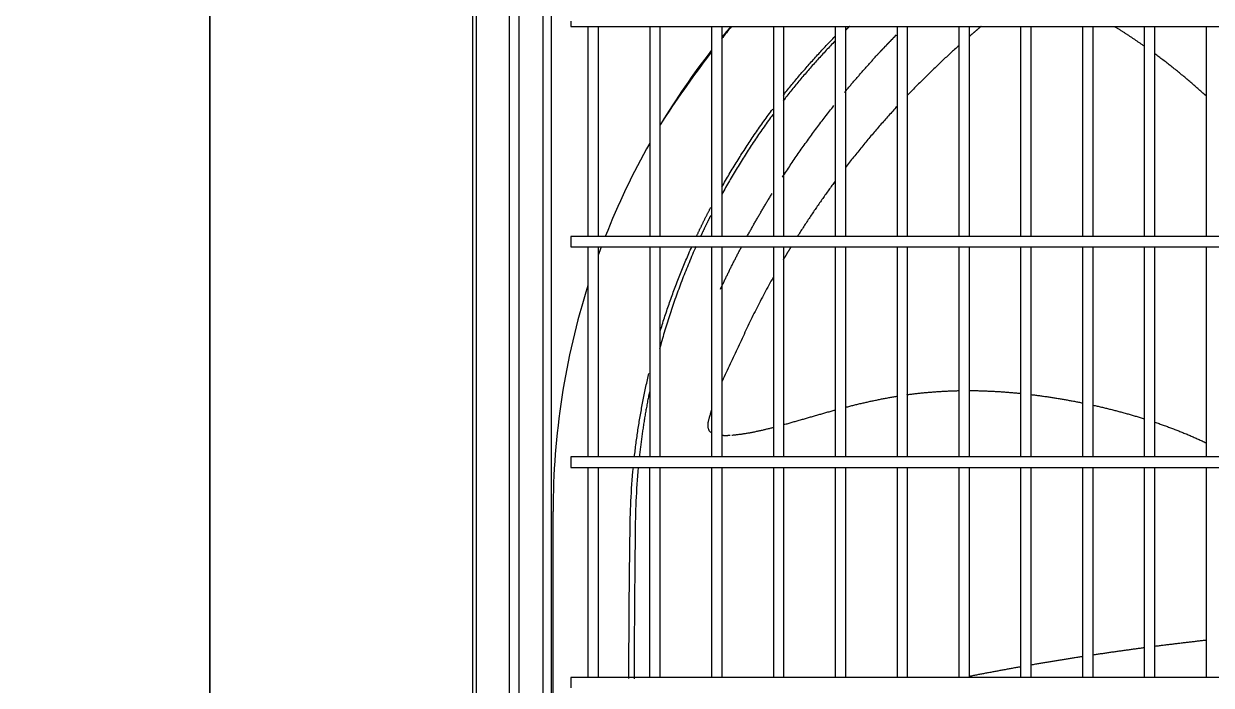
# Model space of a CAD drawing. Header units: millimetres. Extents: x 0 to 504600, y 0 to 118800.
# Drawn here: x 434873.5 to 435324.9, y 46057.7 to 46309 of the extents above; entities that cross this region are included whole.
import ezdxf

# ---------------------------------------------------------------- set-up
doc = ezdxf.new("R2010")
doc.units = ezdxf.units.MM
doc.header["$LTSCALE"] = 200
doc.layers.add('LG-AIRCON', color=240, linetype='Continuous')

# ---------------------------------------------------------------- blocks, each defined once
blk = doc.blocks.new('UXC')
at = {"layer": 'LG-AIRCON', "color": 0}
for p, q in [((-430.95, 40.6), (-430.95, 721.4)), ((-429.65, 721.4), (-429.65, 40.6)), ((-417.02, 111.03), (-417.02, 651.03)), ((-413.48, 651.03), (-413.48, 111.03)), ((-404.18, 114.89), (-404.18, 647.18)), ((-401.21, 647.18), (-401.21, 114.89)), ((-393.71, 632.25), (-393.71, 630.25)), ((-393.71, 630.25), (351.81, 630.25)), ((-387.2, 630.25), (-387.2, 550.5)), ((-383.2, 550.5), (-383.2, 630.25)), ((-363.7, 630.25), (-363.7, 550.5)), ((-359.7, 550.5), (-359.7, 630.25)), ((-340.2, 630.25), (-340.2, 550.5)), ((-336.2, 550.5), (-336.2, 630.25)), ((-316.7, 630.25), (-316.7, 550.5)), ((-312.7, 550.5), (-312.7, 630.25)), ((-293.2, 630.24), (-293.2, 550.5)), ((-289.2, 550.5), (-289.2, 630.24)), ((-269.7, 630.24), (-269.7, 550.5)), ((-265.7, 550.5), (-265.7, 630.24)), ((-246.2, 630.24), (-246.2, 550.5)), ((-242.2, 550.5), (-242.2, 630.24)), ((-222.7, 630.24), (-222.7, 550.5)), ((-218.7, 550.5), (-218.7, 630.24)), ((-199.2, 630.24), (-199.2, 550.5)), ((-195.2, 550.5), (-195.2, 630.24)), ((-175.7, 630.24), (-175.7, 550.5)), ((-171.7, 550.5), (-171.7, 630.24)), ((-152.2, 630.24), (-152.2, 550.5)), ((351.81, 550.5), (-393.71, 550.5)), ((-393.71, 550.5), (-393.71, 548.5)), ((-393.71, 548.5), (-393.71, 546.5)), ((-393.71, 546.5), (351.81, 546.5)), ((-387.2, 546.5), (-387.2, 466.75)), ((-383.2, 466.75), (-383.2, 546.5)), ((-363.7, 546.5), (-363.7, 466.75)), ((-359.7, 466.75), (-359.7, 546.5)), ((-340.2, 546.5), (-340.2, 466.75)), ((-336.2, 466.75), (-336.2, 546.5)), ((-316.7, 546.5), (-316.7, 466.75)), ((-312.7, 466.75), (-312.7, 546.5)), ((-293.2, 546.5), (-293.2, 466.74)), ((-289.2, 466.74), (-289.2, 546.5)), ((-269.7, 546.5), (-269.7, 466.74)), ((-265.7, 466.74), (-265.7, 546.5)), ((-246.2, 546.5), (-246.2, 466.74)), ((-242.2, 466.74), (-242.2, 546.5)), ((-222.7, 546.5), (-222.7, 466.74)), ((-218.7, 466.74), (-218.7, 546.5)), ((-199.2, 546.5), (-199.2, 466.74)), ((-195.2, 466.74), (-195.2, 546.5)), ((-175.7, 546.5), (-175.7, 466.74)), ((-171.7, 466.74), (-171.7, 546.5)), ((-152.2, 546.5), (-152.2, 466.74)), ((351.81, 466.75), (-393.71, 466.75)), ((-393.71, 466.75), (-393.71, 464.75)), ((-393.71, 464.75), (-393.71, 462.75)), ((-393.71, 462.75), (351.81, 462.75)), ((-387.2, 462.75), (-387.2, 383)), ((-383.2, 383), (-383.2, 462.75)), ((-363.7, 383), (-363.7, 462.75)), ((-359.7, 383), (-359.7, 462.75)), ((-340.2, 462.75), (-340.2, 383)), ((-336.2, 383), (-336.2, 462.75)), ((-316.7, 462.75), (-316.7, 383)), ((-312.7, 383), (-312.7, 462.75)), ((-293.2, 462.75), (-293.2, 383)), ((-289.2, 383), (-289.2, 462.75)), ((-269.7, 462.75), (-269.7, 383)), ((-265.7, 383), (-265.7, 462.75)), ((-246.2, 462.75), (-246.2, 383)), ((-242.2, 383), (-242.2, 462.75)), ((-222.7, 462.75), (-222.7, 383)), ((-218.7, 383), (-218.7, 462.75)), ((-199.2, 462.75), (-199.2, 383)), ((-195.2, 383), (-195.2, 462.75)), ((-175.7, 462.75), (-175.7, 383)), ((-171.7, 383), (-171.7, 462.75)), ((-152.2, 462.75), (-152.2, 383)), ((-400.45, 316), (-400.45, 446)), ((351.81, 383), (-393.71, 383)), ((-393.71, 383), (-393.71, 381)), ((-393.71, 381), (-393.71, 379))]:
    blk.add_line(p, q, dxfattribs=at)
for points in [[(-288.65, 629.38), (-288.67, 629.37), (-288.68, 629.36), (-288.69, 629.35), (-288.7, 629.34), (-288.71, 629.33), (-288.72, 629.32), (-288.73, 629.31), (-288.74, 629.3), (-288.76, 629.29), (-288.77, 629.27), (-288.78, 629.26), (-288.79, 629.25), (-288.8, 629.24), (-288.81, 629.23), (-288.82, 629.22), (-288.83, 629.21), (-288.85, 629.2), (-288.86, 629.19), (-288.87, 629.17), (-288.88, 629.16), (-288.89, 629.15), (-288.9, 629.14), (-288.91, 629.13), (-288.92, 629.12), (-288.94, 629.11), (-288.95, 629.1), (-288.96, 629.09), (-288.97, 629.07), (-288.98, 629.06), (-288.99, 629.05), (-289, 629.04), (-289.01, 629.03), (-289.03, 629.02), (-289.04, 629.01), (-289.05, 629), (-289.06, 628.99), (-289.07, 628.97), (-289.08, 628.96), (-289.09, 628.95), (-289.1, 628.94), (-289.11, 628.93), (-289.13, 628.92), (-289.14, 628.91), (-289.15, 628.9), (-289.16, 628.89), (-289.17, 628.87), (-289.18, 628.86), (-289.19, 628.85), (-289.2, 628.84), (-289.22, 628.83)], [(-287.75, 630.31), (-287.77, 630.29), (-287.79, 630.27), (-287.81, 630.25), (-287.83, 630.23), (-287.84, 630.22), (-287.86, 630.2), (-287.88, 630.18), (-287.9, 630.16), (-287.92, 630.14), (-287.93, 630.12), (-287.95, 630.11), (-287.97, 630.09), (-287.99, 630.07), (-288.01, 630.05), (-288.02, 630.03), (-288.04, 630.01), (-288.06, 630), (-288.08, 629.98), (-288.1, 629.96), (-288.11, 629.94), (-288.13, 629.92), (-288.15, 629.9), (-288.17, 629.88), (-288.19, 629.87), (-288.2, 629.85), (-288.22, 629.83), (-288.24, 629.81), (-288.26, 629.79), (-288.28, 629.77), (-288.29, 629.76), (-288.31, 629.74), (-288.33, 629.72), (-288.35, 629.7), (-288.37, 629.68), (-288.38, 629.66), (-288.4, 629.64), (-288.42, 629.63), (-288.44, 629.61), (-288.46, 629.59), (-288.47, 629.57), (-288.49, 629.55), (-288.51, 629.53), (-288.53, 629.51), (-288.55, 629.5), (-288.56, 629.48), (-288.58, 629.46), (-288.6, 629.44), (-288.62, 629.42), (-288.64, 629.4), (-288.65, 629.39)], [(-237.63, 630.36), (-237.72, 630.28), (-237.81, 630.21), (-237.91, 630.13), (-238, 630.05), (-238.09, 629.98), (-238.18, 629.9), (-238.27, 629.82), (-238.37, 629.74), (-238.46, 629.67), (-238.55, 629.59), (-238.64, 629.51), (-238.73, 629.44), (-238.83, 629.36), (-238.92, 629.28), (-239.01, 629.2), (-239.1, 629.13), (-239.19, 629.05), (-239.29, 628.97), (-239.38, 628.89), (-239.47, 628.82), (-239.56, 628.74), (-239.65, 628.66), (-239.75, 628.58), (-239.84, 628.5), (-239.93, 628.43), (-240.02, 628.35), (-240.11, 628.27), (-240.21, 628.19), (-240.3, 628.12), (-240.39, 628.04), (-240.48, 627.96), (-240.57, 627.88), (-240.66, 627.8), (-240.76, 627.73), (-240.85, 627.65), (-240.94, 627.57), (-241.03, 627.49), (-241.12, 627.41), (-241.21, 627.33), (-241.31, 627.26), (-241.4, 627.18), (-241.49, 627.1), (-241.58, 627.02), (-241.67, 626.94), (-241.76, 626.86), (-241.86, 626.78), (-241.95, 626.7), (-242.04, 626.63), (-242.13, 626.55), (-242.22, 626.47)], [(-175.71, 622.77), (-175.94, 622.93), (-176.17, 623.1), (-176.4, 623.26), (-176.63, 623.42), (-176.86, 623.58), (-177.09, 623.74), (-177.32, 623.9), (-177.55, 624.05), (-177.77, 624.21), (-178, 624.37), (-178.23, 624.52), (-178.45, 624.68), (-178.68, 624.83), (-178.91, 624.98), (-179.13, 625.14), (-179.36, 625.29), (-179.58, 625.44), (-179.81, 625.59), (-180.03, 625.75), (-180.26, 625.9), (-180.48, 626.05), (-180.71, 626.2), (-180.93, 626.35), (-181.16, 626.49), (-181.38, 626.64), (-181.6, 626.79), (-181.83, 626.94), (-182.05, 627.08), (-182.27, 627.23), (-182.5, 627.38), (-182.72, 627.52), (-182.94, 627.66), (-183.16, 627.81), (-183.39, 627.95), (-183.61, 628.1), (-183.83, 628.24), (-184.05, 628.38), (-184.28, 628.52), (-184.5, 628.66), (-184.72, 628.81), (-184.94, 628.95), (-185.17, 629.09), (-185.39, 629.23), (-185.61, 629.37), (-185.84, 629.51), (-186.06, 629.65), (-186.29, 629.79), (-186.51, 629.93), (-186.74, 630.07), (-186.96, 630.21)], [(-313.03, 603.99), (-312.66, 604.46), (-312.29, 604.92), (-311.92, 605.39), (-311.55, 605.86), (-311.17, 606.32), (-310.8, 606.78), (-310.43, 607.25), (-310.05, 607.71), (-309.67, 608.17), (-309.29, 608.63), (-308.91, 609.09), (-308.53, 609.55), (-308.15, 610.01), (-307.77, 610.47), (-307.39, 610.93), (-307, 611.39), (-306.61, 611.84), (-306.23, 612.3), (-305.84, 612.75), (-305.45, 613.21), (-305.06, 613.66), (-304.67, 614.11), (-304.27, 614.57), (-303.88, 615.02), (-303.48, 615.47), (-303.09, 615.92), (-302.69, 616.37), (-302.29, 616.82), (-301.89, 617.26), (-301.49, 617.71), (-301.09, 618.16), (-300.69, 618.6), (-300.29, 619.05), (-299.88, 619.49), (-299.48, 619.93), (-299.07, 620.37), (-298.66, 620.81), (-298.26, 621.25), (-297.85, 621.69), (-297.44, 622.13), (-297.03, 622.57), (-296.62, 623.01), (-296.2, 623.44), (-295.79, 623.88), (-295.37, 624.31), (-294.96, 624.74), (-294.54, 625.17), (-294.13, 625.6), (-293.71, 626.03), (-293.29, 626.46)], [(-293.3, 624.71), (-293.72, 624.27), (-294.14, 623.84), (-294.55, 623.4), (-294.97, 622.96), (-295.39, 622.53), (-295.8, 622.09), (-296.22, 621.65), (-296.63, 621.21), (-297.04, 620.76), (-297.45, 620.32), (-297.86, 619.88), (-298.27, 619.43), (-298.68, 618.99), (-299.09, 618.54), (-299.49, 618.1), (-299.9, 617.65), (-300.3, 617.2), (-300.71, 616.75), (-301.11, 616.3), (-301.51, 615.85), (-301.91, 615.39), (-302.31, 614.94), (-302.71, 614.49), (-303.1, 614.03), (-303.5, 613.58), (-303.89, 613.12), (-304.29, 612.66), (-304.68, 612.21), (-305.07, 611.75), (-305.46, 611.29), (-305.85, 610.83), (-306.24, 610.37), (-306.62, 609.91), (-307.01, 609.45), (-307.39, 608.98), (-307.77, 608.52), (-308.16, 608.06), (-308.54, 607.59), (-308.92, 607.13), (-309.3, 606.66), (-309.67, 606.2), (-310.05, 605.73), (-310.42, 605.26), (-310.8, 604.79), (-311.17, 604.32), (-311.54, 603.85), (-311.91, 603.38), (-312.28, 602.91), (-312.65, 602.44), (-313.02, 601.96)], [(-277.48, 619.19), (-277.33, 619.35), (-277.18, 619.51), (-277.03, 619.66), (-276.89, 619.82), (-276.74, 619.98), (-276.59, 620.13), (-276.44, 620.29), (-276.29, 620.45), (-276.14, 620.61), (-275.99, 620.76), (-275.84, 620.92), (-275.69, 621.08), (-275.54, 621.24), (-275.39, 621.39), (-275.24, 621.55), (-275.09, 621.71), (-274.94, 621.86), (-274.79, 622.02), (-274.64, 622.18), (-274.49, 622.33), (-274.34, 622.49), (-274.19, 622.65), (-274.04, 622.81), (-273.89, 622.96), (-273.74, 623.12), (-273.59, 623.27), (-273.44, 623.43), (-273.29, 623.59), (-273.14, 623.74), (-272.99, 623.9), (-272.84, 624.06), (-272.69, 624.21), (-272.54, 624.37), (-272.39, 624.52), (-272.24, 624.68), (-272.09, 624.84), (-271.94, 624.99), (-271.79, 625.15), (-271.64, 625.3), (-271.48, 625.46), (-271.33, 625.61), (-271.18, 625.77), (-271.03, 625.92), (-270.88, 626.08), (-270.73, 626.23), (-270.57, 626.39), (-270.42, 626.54), (-270.27, 626.7), (-270.12, 626.85), (-269.96, 627)], [(-277.47, 619.21), (-277.32, 619.37), (-277.17, 619.54), (-277.01, 619.7), (-276.86, 619.86), (-276.71, 620.02), (-276.56, 620.19), (-276.41, 620.35), (-276.26, 620.51), (-276.11, 620.67), (-275.96, 620.83), (-275.81, 621), (-275.66, 621.16), (-275.51, 621.32), (-275.36, 621.48), (-275.21, 621.64), (-275.06, 621.8), (-274.91, 621.96), (-274.76, 622.12), (-274.61, 622.28), (-274.46, 622.44), (-274.31, 622.6), (-274.16, 622.76), (-274.01, 622.92), (-273.86, 623.07), (-273.71, 623.23), (-273.56, 623.39), (-273.41, 623.55), (-273.26, 623.71), (-273.11, 623.86), (-272.96, 624.02), (-272.81, 624.18), (-272.66, 624.34), (-272.51, 624.49), (-272.36, 624.65), (-272.21, 624.8), (-272.06, 624.96), (-271.91, 625.12), (-271.76, 625.27), (-271.61, 625.43), (-271.47, 625.58), (-271.32, 625.74), (-271.17, 625.89), (-271.02, 626.05), (-270.87, 626.2), (-270.72, 626.35), (-270.57, 626.51), (-270.42, 626.66), (-270.27, 626.82), (-270.12, 626.97), (-269.97, 627.12)], [(-246.21, 622.97), (-246.61, 622.62), (-247, 622.26), (-247.4, 621.91), (-247.79, 621.55), (-248.19, 621.2), (-248.58, 620.84), (-248.98, 620.48), (-249.37, 620.12), (-249.77, 619.76), (-250.16, 619.4), (-250.55, 619.03), (-250.95, 618.67), (-251.34, 618.3), (-251.73, 617.94), (-252.12, 617.57), (-252.52, 617.2), (-252.91, 616.84), (-253.3, 616.47), (-253.69, 616.1), (-254.08, 615.72), (-254.48, 615.35), (-254.87, 614.98), (-255.26, 614.6), (-255.65, 614.23), (-256.04, 613.85), (-256.43, 613.48), (-256.82, 613.1), (-257.21, 612.72), (-257.6, 612.34), (-257.99, 611.96), (-258.38, 611.57), (-258.76, 611.19), (-259.15, 610.81), (-259.54, 610.42), (-259.93, 610.03), (-260.32, 609.65), (-260.7, 609.26), (-261.09, 608.87), (-261.48, 608.48), (-261.87, 608.09), (-262.25, 607.7), (-262.64, 607.3), (-263.03, 606.91), (-263.41, 606.51), (-263.8, 606.12), (-264.18, 605.72), (-264.57, 605.32), (-264.95, 604.92), (-265.34, 604.52), (-265.72, 604.12)], [(-289.71, 605.15), (-289.47, 605.43), (-289.23, 605.72), (-289, 606.01), (-288.76, 606.29), (-288.52, 606.58), (-288.28, 606.87), (-288.04, 607.15), (-287.8, 607.44), (-287.56, 607.72), (-287.32, 608.01), (-287.08, 608.29), (-286.83, 608.58), (-286.59, 608.86), (-286.35, 609.14), (-286.11, 609.43), (-285.86, 609.71), (-285.62, 609.99), (-285.38, 610.27), (-285.13, 610.55), (-284.89, 610.84), (-284.64, 611.12), (-284.4, 611.4), (-284.15, 611.68), (-283.91, 611.96), (-283.66, 612.24), (-283.42, 612.52), (-283.17, 612.8), (-282.92, 613.08), (-282.68, 613.36), (-282.43, 613.64), (-282.18, 613.92), (-281.94, 614.2), (-281.69, 614.48), (-281.44, 614.76), (-281.19, 615.04), (-280.94, 615.31), (-280.7, 615.59), (-280.45, 615.87), (-280.2, 616.15), (-279.95, 616.43), (-279.7, 616.71), (-279.46, 616.98), (-279.21, 617.26), (-278.96, 617.54), (-278.71, 617.82), (-278.46, 618.1), (-278.21, 618.37), (-277.96, 618.65), (-277.71, 618.93), (-277.47, 619.21)], [(-152.24, 603.92), (-152.63, 604.28), (-153.02, 604.62), (-153.4, 604.97), (-153.79, 605.31), (-154.17, 605.66), (-154.55, 606), (-154.94, 606.34), (-155.32, 606.68), (-155.71, 607.01), (-156.09, 607.35), (-156.47, 607.68), (-156.86, 608.02), (-157.24, 608.35), (-157.62, 608.68), (-158, 609), (-158.39, 609.33), (-158.77, 609.66), (-159.16, 609.99), (-159.54, 610.31), (-159.93, 610.64), (-160.32, 610.96), (-160.71, 611.29), (-161.11, 611.62), (-161.5, 611.94), (-161.9, 612.27), (-162.3, 612.6), (-162.7, 612.92), (-163.1, 613.25), (-163.5, 613.57), (-163.9, 613.89), (-164.3, 614.21), (-164.69, 614.52), (-165.08, 614.83), (-165.48, 615.14), (-165.87, 615.45), (-166.26, 615.76), (-166.65, 616.06), (-167.04, 616.37), (-167.43, 616.67), (-167.82, 616.97), (-168.21, 617.27), (-168.6, 617.57), (-168.99, 617.86), (-169.38, 618.16), (-169.77, 618.45), (-170.16, 618.74), (-170.55, 619.03), (-170.94, 619.32), (-171.32, 619.61), (-171.72, 619.9)], [(-336.29, 569.28), (-335.94, 569.9), (-335.59, 570.51), (-335.24, 571.13), (-334.89, 571.74), (-334.53, 572.35), (-334.17, 572.96), (-333.81, 573.57), (-333.46, 574.18), (-333.09, 574.79), (-332.73, 575.4), (-332.37, 576.01), (-332, 576.61), (-331.63, 577.22), (-331.26, 577.82), (-330.89, 578.42), (-330.52, 579.02), (-330.15, 579.62), (-329.77, 580.22), (-329.39, 580.82), (-329.02, 581.42), (-328.64, 582.02), (-328.25, 582.61), (-327.87, 583.21), (-327.49, 583.8), (-327.1, 584.39), (-326.71, 584.99), (-326.32, 585.58), (-325.93, 586.17), (-325.54, 586.76), (-325.15, 587.34), (-324.75, 587.93), (-324.35, 588.52), (-323.95, 589.1), (-323.55, 589.69), (-323.15, 590.27), (-322.75, 590.85), (-322.34, 591.43), (-321.94, 592.01), (-321.53, 592.59), (-321.12, 593.17), (-320.71, 593.75), (-320.3, 594.32), (-319.88, 594.9), (-319.47, 595.47), (-319.05, 596.04), (-318.63, 596.62), (-318.21, 597.19), (-317.79, 597.76), (-317.37, 598.33), (-316.94, 598.9)], [(-316.9, 596.83), (-317.33, 596.25), (-317.75, 595.67), (-318.18, 595.08), (-318.6, 594.5), (-319.02, 593.92), (-319.44, 593.33), (-319.85, 592.74), (-320.27, 592.16), (-320.68, 591.57), (-321.1, 590.98), (-321.51, 590.39), (-321.92, 589.8), (-322.32, 589.2), (-322.73, 588.61), (-323.13, 588.01), (-323.54, 587.42), (-323.94, 586.82), (-324.34, 586.22), (-324.73, 585.62), (-325.13, 585.02), (-325.53, 584.42), (-325.92, 583.82), (-326.31, 583.22), (-326.7, 582.61), (-327.09, 582.01), (-327.47, 581.4), (-327.86, 580.8), (-328.24, 580.19), (-328.62, 579.58), (-329, 578.97), (-329.38, 578.36), (-329.76, 577.75), (-330.13, 577.13), (-330.51, 576.52), (-330.88, 575.9), (-331.25, 575.29), (-331.62, 574.67), (-331.98, 574.05), (-332.35, 573.43), (-332.71, 572.81), (-333.07, 572.19), (-333.43, 571.57), (-333.79, 570.94), (-334.15, 570.32), (-334.51, 569.69), (-334.86, 569.07), (-335.21, 568.44), (-335.56, 567.81), (-335.91, 567.18), (-336.26, 566.55)], [(-313.21, 573.08), (-312.85, 573.64), (-312.48, 574.2), (-312.11, 574.76), (-311.75, 575.32), (-311.38, 575.87), (-311.01, 576.43), (-310.64, 576.99), (-310.27, 577.54), (-309.89, 578.1), (-309.52, 578.65), (-309.14, 579.2), (-308.77, 579.76), (-308.39, 580.31), (-308.01, 580.86), (-307.63, 581.41), (-307.25, 581.96), (-306.87, 582.51), (-306.49, 583.06), (-306.1, 583.6), (-305.72, 584.15), (-305.33, 584.69), (-304.95, 585.24), (-304.56, 585.78), (-304.17, 586.33), (-303.78, 586.87), (-303.39, 587.41), (-303, 587.95), (-302.61, 588.49), (-302.21, 589.03), (-301.82, 589.57), (-301.42, 590.11), (-301.02, 590.65), (-300.63, 591.18), (-300.23, 591.72), (-299.83, 592.25), (-299.43, 592.79), (-299.03, 593.32), (-298.62, 593.86), (-298.22, 594.39), (-297.81, 594.92), (-297.41, 595.45), (-297, 595.98), (-296.59, 596.51), (-296.19, 597.04), (-295.78, 597.57), (-295.37, 598.09), (-294.95, 598.62), (-294.54, 599.15), (-294.13, 599.67), (-293.71, 600.2)], [(-269.71, 599.88), (-270.11, 599.44), (-270.51, 599.01), (-270.91, 598.57), (-271.31, 598.14), (-271.7, 597.7), (-272.1, 597.26), (-272.5, 596.82), (-272.9, 596.37), (-273.3, 595.93), (-273.69, 595.49), (-274.09, 595.04), (-274.49, 594.59), (-274.88, 594.15), (-275.28, 593.7), (-275.67, 593.25), (-276.07, 592.79), (-276.46, 592.34), (-276.86, 591.89), (-277.25, 591.43), (-277.64, 590.98), (-278.04, 590.52), (-278.43, 590.06), (-278.82, 589.6), (-279.21, 589.14), (-279.6, 588.68), (-279.99, 588.21), (-280.39, 587.75), (-280.78, 587.28), (-281.16, 586.82), (-281.55, 586.35), (-281.94, 585.88), (-282.33, 585.41), (-282.72, 584.94), (-283.11, 584.47), (-283.49, 583.99), (-283.88, 583.52), (-284.26, 583.04), (-284.65, 582.56), (-285.04, 582.09), (-285.42, 581.61), (-285.8, 581.12), (-286.19, 580.64), (-286.57, 580.16), (-286.95, 579.68), (-287.33, 579.19), (-287.72, 578.7), (-288.1, 578.21), (-288.48, 577.73), (-288.86, 577.24), (-289.24, 576.74)], [(-293.24, 571.44), (-293.54, 571.04), (-293.84, 570.63), (-294.14, 570.23), (-294.43, 569.82), (-294.73, 569.42), (-295.02, 569.01), (-295.32, 568.6), (-295.62, 568.19), (-295.91, 567.79), (-296.2, 567.38), (-296.5, 566.96), (-296.79, 566.55), (-297.09, 566.14), (-297.38, 565.73), (-297.67, 565.32), (-297.96, 564.9), (-298.26, 564.49), (-298.55, 564.07), (-298.84, 563.65), (-299.13, 563.24), (-299.42, 562.82), (-299.71, 562.4), (-300, 561.98), (-300.29, 561.56), (-300.57, 561.14), (-300.86, 560.72), (-301.15, 560.3), (-301.44, 559.87), (-301.72, 559.45), (-302.01, 559.03), (-302.29, 558.6), (-302.58, 558.17), (-302.86, 557.75), (-303.15, 557.32), (-303.43, 556.89), (-303.72, 556.46), (-304, 556.03), (-304.28, 555.6), (-304.56, 555.17), (-304.84, 554.74), (-305.12, 554.31), (-305.4, 553.88), (-305.68, 553.44), (-305.96, 553.01), (-306.24, 552.57), (-306.52, 552.14), (-306.8, 551.7), (-307.08, 551.26), (-307.35, 550.83), (-307.63, 550.39)], [(-326.66, 550.56), (-326.48, 550.89), (-326.3, 551.22), (-326.11, 551.54), (-325.93, 551.87), (-325.75, 552.2), (-325.57, 552.53), (-325.38, 552.86), (-325.2, 553.19), (-325.02, 553.52), (-324.83, 553.85), (-324.65, 554.18), (-324.46, 554.5), (-324.28, 554.83), (-324.09, 555.16), (-323.91, 555.49), (-323.72, 555.81), (-323.54, 556.14), (-323.35, 556.47), (-323.16, 556.79), (-322.97, 557.12), (-322.79, 557.45), (-322.6, 557.77), (-322.41, 558.1), (-322.22, 558.42), (-322.03, 558.75), (-321.84, 559.07), (-321.65, 559.4), (-321.46, 559.72), (-321.27, 560.05), (-321.08, 560.37), (-320.89, 560.69), (-320.7, 561.02), (-320.5, 561.34), (-320.31, 561.67), (-320.12, 561.99), (-319.93, 562.31), (-319.73, 562.63), (-319.54, 562.96), (-319.34, 563.28), (-319.15, 563.6), (-318.96, 563.92), (-318.76, 564.25), (-318.56, 564.57), (-318.37, 564.89), (-318.17, 565.21), (-317.98, 565.53), (-317.78, 565.85), (-317.58, 566.17), (-317.38, 566.49), (-317.19, 566.81)], [(-345.87, 550.67), (-345.77, 550.89), (-345.67, 551.11), (-345.56, 551.33), (-345.46, 551.55), (-345.35, 551.77), (-345.25, 551.99), (-345.15, 552.21), (-345.04, 552.43), (-344.94, 552.65), (-344.83, 552.87), (-344.73, 553.09), (-344.62, 553.31), (-344.52, 553.53), (-344.41, 553.75), (-344.3, 553.96), (-344.2, 554.18), (-344.09, 554.4), (-343.99, 554.62), (-343.88, 554.84), (-343.77, 555.06), (-343.67, 555.28), (-343.56, 555.49), (-343.45, 555.71), (-343.34, 555.93), (-343.24, 556.15), (-343.13, 556.37), (-343.02, 556.58), (-342.91, 556.8), (-342.8, 557.02), (-342.7, 557.24), (-342.59, 557.45), (-342.48, 557.67), (-342.37, 557.89), (-342.26, 558.1), (-342.15, 558.32), (-342.04, 558.54), (-341.93, 558.75), (-341.82, 558.97), (-341.71, 559.19), (-341.6, 559.4), (-341.49, 559.62), (-341.38, 559.84), (-341.27, 560.05), (-341.16, 560.27), (-341.04, 560.48), (-340.93, 560.7), (-340.82, 560.91), (-340.71, 561.13), (-340.6, 561.34), (-340.49, 561.56)], [(-340.55, 558.41), (-340.62, 558.26), (-340.7, 558.1), (-340.78, 557.95), (-340.86, 557.79), (-340.93, 557.64), (-341.01, 557.49), (-341.09, 557.33), (-341.16, 557.18), (-341.24, 557.03), (-341.32, 556.87), (-341.39, 556.72), (-341.47, 556.56), (-341.55, 556.41), (-341.62, 556.26), (-341.7, 556.1), (-341.77, 555.95), (-341.85, 555.79), (-341.93, 555.64), (-342, 555.48), (-342.08, 555.33), (-342.15, 555.18), (-342.23, 555.02), (-342.3, 554.87), (-342.38, 554.71), (-342.45, 554.56), (-342.53, 554.4), (-342.6, 554.25), (-342.68, 554.09), (-342.75, 553.94), (-342.83, 553.78), (-342.9, 553.63), (-342.98, 553.47), (-343.05, 553.32), (-343.13, 553.16), (-343.2, 553.01), (-343.27, 552.85), (-343.35, 552.69), (-343.42, 552.54), (-343.5, 552.38), (-343.57, 552.23), (-343.64, 552.07), (-343.72, 551.92), (-343.79, 551.76), (-343.86, 551.6), (-343.94, 551.45), (-344.01, 551.29), (-344.08, 551.14), (-344.16, 550.98), (-344.23, 550.82), (-344.3, 550.67)], [(-346.14, 546.62), (-346.48, 545.87), (-346.81, 545.11), (-347.15, 544.35), (-347.48, 543.59), (-347.8, 542.82), (-348.13, 542.06), (-348.45, 541.29), (-348.77, 540.53), (-349.09, 539.76), (-349.4, 538.99), (-349.72, 538.22), (-350.03, 537.45), (-350.34, 536.68), (-350.64, 535.9), (-350.95, 535.13), (-351.25, 534.36), (-351.54, 533.59), (-351.84, 532.81), (-352.13, 532.04), (-352.42, 531.26), (-352.71, 530.49), (-353, 529.71), (-353.28, 528.93), (-353.56, 528.15), (-353.84, 527.38), (-354.11, 526.6), (-354.39, 525.82), (-354.66, 525.04), (-354.93, 524.26), (-355.19, 523.48), (-355.45, 522.69), (-355.72, 521.91), (-355.97, 521.13), (-356.23, 520.34), (-356.48, 519.56), (-356.73, 518.77), (-356.98, 517.99), (-357.23, 517.2), (-357.47, 516.41), (-357.71, 515.63), (-357.95, 514.84), (-358.18, 514.05), (-358.42, 513.26), (-358.65, 512.47), (-358.88, 511.68), (-359.1, 510.89), (-359.32, 510.1), (-359.54, 509.3), (-359.76, 508.51), (-359.98, 507.72)], [(-359.76, 514.32), (-359.56, 514.98), (-359.36, 515.64), (-359.16, 516.29), (-358.96, 516.95), (-358.75, 517.6), (-358.54, 518.26), (-358.33, 518.91), (-358.12, 519.57), (-357.91, 520.22), (-357.7, 520.87), (-357.48, 521.53), (-357.26, 522.18), (-357.04, 522.83), (-356.82, 523.48), (-356.6, 524.13), (-356.37, 524.78), (-356.15, 525.43), (-355.92, 526.08), (-355.69, 526.73), (-355.46, 527.38), (-355.23, 528.03), (-354.99, 528.67), (-354.75, 529.32), (-354.52, 529.97), (-354.28, 530.61), (-354.03, 531.26), (-353.79, 531.91), (-353.55, 532.55), (-353.3, 533.2), (-353.05, 533.84), (-352.8, 534.48), (-352.55, 535.13), (-352.29, 535.77), (-352.04, 536.41), (-351.78, 537.06), (-351.52, 537.7), (-351.26, 538.34), (-351, 538.98), (-350.74, 539.62), (-350.47, 540.26), (-350.2, 540.9), (-349.93, 541.54), (-349.66, 542.18), (-349.39, 542.81), (-349.12, 543.45), (-348.84, 544.08), (-348.56, 544.72), (-348.29, 545.35), (-348.01, 545.98), (-347.72, 546.61)], [(-336.8, 530.52), (-336.65, 530.84), (-336.5, 531.17), (-336.35, 531.49), (-336.19, 531.82), (-336.04, 532.14), (-335.89, 532.46), (-335.73, 532.79), (-335.58, 533.11), (-335.42, 533.44), (-335.27, 533.76), (-335.11, 534.08), (-334.96, 534.41), (-334.8, 534.73), (-334.65, 535.05), (-334.49, 535.38), (-334.33, 535.7), (-334.18, 536.02), (-334.02, 536.34), (-333.86, 536.66), (-333.7, 536.99), (-333.55, 537.31), (-333.39, 537.63), (-333.23, 537.95), (-333.07, 538.27), (-332.91, 538.59), (-332.75, 538.91), (-332.59, 539.24), (-332.43, 539.56), (-332.27, 539.88), (-332.1, 540.2), (-331.94, 540.52), (-331.78, 540.84), (-331.62, 541.16), (-331.46, 541.48), (-331.29, 541.8), (-331.13, 542.11), (-330.97, 542.43), (-330.8, 542.75), (-330.64, 543.07), (-330.47, 543.39), (-330.31, 543.71), (-330.14, 544.03), (-329.98, 544.35), (-329.81, 544.66), (-329.64, 544.98), (-329.48, 545.3), (-329.31, 545.62), (-329.14, 545.93), (-328.97, 546.25), (-328.81, 546.57)], [(-309.94, 546.66), (-310, 546.56), (-310.07, 546.46), (-310.13, 546.36), (-310.19, 546.26), (-310.25, 546.16), (-310.31, 546.06), (-310.37, 545.96), (-310.43, 545.86), (-310.5, 545.75), (-310.56, 545.65), (-310.62, 545.55), (-310.68, 545.45), (-310.74, 545.35), (-310.8, 545.25), (-310.86, 545.15), (-310.92, 545.05), (-310.98, 544.95), (-311.05, 544.84), (-311.11, 544.74), (-311.17, 544.64), (-311.23, 544.54), (-311.29, 544.44), (-311.35, 544.34), (-311.41, 544.24), (-311.47, 544.13), (-311.53, 544.03), (-311.59, 543.93), (-311.66, 543.83), (-311.72, 543.73), (-311.78, 543.63), (-311.84, 543.52), (-311.9, 543.42), (-311.96, 543.32), (-312.02, 543.22), (-312.08, 543.12), (-312.14, 543.01), (-312.2, 542.91), (-312.26, 542.81), (-312.32, 542.71), (-312.38, 542.61), (-312.44, 542.5), (-312.5, 542.4), (-312.56, 542.3), (-312.63, 542.2), (-312.69, 542.1), (-312.75, 541.99), (-312.81, 541.89), (-312.87, 541.79), (-312.93, 541.69), (-312.99, 541.58)], [(-316.79, 534.95), (-317.2, 534.2), (-317.62, 533.45), (-318.04, 532.7), (-318.45, 531.94), (-318.86, 531.18), (-319.27, 530.42), (-319.68, 529.66), (-320.09, 528.9), (-320.5, 528.14), (-320.9, 527.37), (-321.3, 526.61), (-321.7, 525.84), (-322.1, 525.07), (-322.5, 524.29), (-322.9, 523.52), (-323.29, 522.74), (-323.69, 521.97), (-324.08, 521.19), (-324.47, 520.41), (-324.85, 519.62), (-325.24, 518.84), (-325.62, 518.05), (-326, 517.26), (-326.38, 516.47), (-326.75, 515.68), (-327.13, 514.89), (-327.5, 514.09), (-327.87, 513.3), (-328.25, 512.5), (-328.62, 511.7), (-328.99, 510.9), (-329.36, 510.1), (-329.73, 509.3), (-330.1, 508.49), (-330.48, 507.69), (-330.85, 506.89), (-331.23, 506.08), (-331.6, 505.28), (-331.98, 504.47), (-332.35, 503.67), (-332.73, 502.86), (-333.11, 502.06), (-333.49, 501.25), (-333.87, 500.44), (-334.26, 499.63), (-334.64, 498.82), (-335.03, 498.01), (-335.41, 497.2), (-335.8, 496.39), (-336.19, 495.58)], [(-369.52, 466.78), (-369.45, 467.42), (-369.37, 468.06), (-369.3, 468.7), (-369.22, 469.35), (-369.14, 469.99), (-369.06, 470.63), (-368.98, 471.27), (-368.89, 471.91), (-368.81, 472.55), (-368.72, 473.19), (-368.63, 473.83), (-368.54, 474.47), (-368.45, 475.11), (-368.36, 475.75), (-368.26, 476.39), (-368.17, 477.03), (-368.07, 477.66), (-367.97, 478.3), (-367.87, 478.94), (-367.77, 479.58), (-367.67, 480.21), (-367.56, 480.85), (-367.46, 481.48), (-367.35, 482.12), (-367.24, 482.75), (-367.13, 483.39), (-367.01, 484.02), (-366.9, 484.65), (-366.79, 485.29), (-366.67, 485.92), (-366.55, 486.55), (-366.43, 487.18), (-366.31, 487.81), (-366.19, 488.44), (-366.06, 489.08), (-365.94, 489.71), (-365.81, 490.34), (-365.68, 490.97), (-365.55, 491.59), (-365.42, 492.22), (-365.28, 492.85), (-365.15, 493.48), (-365.01, 494.11), (-364.87, 494.74), (-364.74, 495.36), (-364.59, 495.99), (-364.45, 496.61), (-364.31, 497.24), (-364.16, 497.87), (-364.02, 498.49)], [(-363.83, 491.43), (-363.93, 490.94), (-364.03, 490.46), (-364.13, 489.97), (-364.22, 489.48), (-364.32, 488.99), (-364.41, 488.5), (-364.51, 488.01), (-364.6, 487.52), (-364.69, 487.03), (-364.78, 486.54), (-364.87, 486.05), (-364.96, 485.56), (-365.05, 485.07), (-365.14, 484.58), (-365.22, 484.09), (-365.31, 483.6), (-365.39, 483.11), (-365.48, 482.62), (-365.56, 482.13), (-365.64, 481.63), (-365.72, 481.14), (-365.8, 480.65), (-365.88, 480.16), (-365.96, 479.66), (-366.03, 479.17), (-366.11, 478.68), (-366.19, 478.18), (-366.26, 477.69), (-366.33, 477.2), (-366.41, 476.7), (-366.48, 476.21), (-366.55, 475.71), (-366.62, 475.22), (-366.69, 474.72), (-366.76, 474.23), (-366.82, 473.73), (-366.89, 473.24), (-366.96, 472.74), (-367.02, 472.25), (-367.08, 471.75), (-367.15, 471.25), (-367.21, 470.76), (-367.27, 470.26), (-367.33, 469.76), (-367.39, 469.26), (-367.45, 468.77), (-367.5, 468.27), (-367.56, 467.77), (-367.61, 467.27), (-367.67, 466.77)], [(-289.21, 485.63), (-288.82, 485.73), (-288.44, 485.83), (-288.05, 485.93), (-287.66, 486.03), (-287.27, 486.12), (-286.89, 486.22), (-286.5, 486.32), (-286.11, 486.41), (-285.72, 486.51), (-285.34, 486.6), (-284.95, 486.7), (-284.56, 486.79), (-284.17, 486.88), (-283.78, 486.98), (-283.39, 487.07), (-283.01, 487.16), (-282.62, 487.25), (-282.23, 487.34), (-281.84, 487.43), (-281.45, 487.52), (-281.06, 487.6), (-280.67, 487.69), (-280.28, 487.78), (-279.89, 487.86), (-279.5, 487.95), (-279.11, 488.03), (-278.72, 488.11), (-278.33, 488.2), (-277.94, 488.28), (-277.55, 488.36), (-277.16, 488.44), (-276.77, 488.52), (-276.38, 488.6), (-275.99, 488.67), (-275.6, 488.75), (-275.21, 488.83), (-274.82, 488.9), (-274.43, 488.98), (-274.03, 489.05), (-273.64, 489.12), (-273.25, 489.2), (-272.86, 489.27), (-272.47, 489.34), (-272.08, 489.41), (-271.69, 489.47), (-271.29, 489.54), (-270.9, 489.61), (-270.51, 489.67), (-270.12, 489.74), (-269.73, 489.8)], [(-266.02, 490.36), (-265.62, 490.42), (-265.23, 490.47), (-264.83, 490.52), (-264.43, 490.58), (-264.04, 490.63), (-263.64, 490.68), (-263.24, 490.72), (-262.85, 490.77), (-262.45, 490.82), (-262.05, 490.86), (-261.66, 490.91), (-261.26, 490.95), (-260.86, 491), (-260.47, 491.04), (-260.07, 491.08), (-259.67, 491.12), (-259.28, 491.16), (-258.88, 491.2), (-258.48, 491.23), (-258.09, 491.27), (-257.69, 491.3), (-257.29, 491.34), (-256.9, 491.37), (-256.5, 491.4), (-256.1, 491.44), (-255.7, 491.47), (-255.31, 491.5), (-254.91, 491.52), (-254.51, 491.55), (-254.12, 491.58), (-253.72, 491.6), (-253.32, 491.63), (-252.93, 491.65), (-252.53, 491.68), (-252.13, 491.7), (-251.74, 491.72), (-251.34, 491.74), (-250.94, 491.76), (-250.55, 491.78), (-250.15, 491.79), (-249.75, 491.81), (-249.36, 491.83), (-248.96, 491.84), (-248.57, 491.85), (-248.17, 491.87), (-247.77, 491.88), (-247.38, 491.89), (-246.98, 491.9), (-246.59, 491.91), (-246.19, 491.92)], [(-242.18, 491.95), (-241.79, 491.94), (-241.39, 491.94), (-241, 491.94), (-240.61, 491.93), (-240.21, 491.93), (-239.82, 491.92), (-239.43, 491.91), (-239.04, 491.91), (-238.65, 491.9), (-238.25, 491.89), (-237.86, 491.88), (-237.47, 491.87), (-237.08, 491.85), (-236.69, 491.84), (-236.3, 491.83), (-235.91, 491.81), (-235.51, 491.8), (-235.12, 491.78), (-234.73, 491.76), (-234.34, 491.75), (-233.95, 491.73), (-233.56, 491.71), (-233.17, 491.69), (-232.78, 491.67), (-232.39, 491.65), (-232, 491.63), (-231.61, 491.6), (-231.22, 491.58), (-230.83, 491.55), (-230.44, 491.53), (-230.05, 491.5), (-229.66, 491.48), (-229.27, 491.45), (-228.88, 491.42), (-228.5, 491.39), (-228.11, 491.36), (-227.72, 491.33), (-227.33, 491.3), (-226.94, 491.27), (-226.55, 491.24), (-226.17, 491.2), (-225.78, 491.17), (-225.39, 491.13), (-225, 491.1), (-224.62, 491.06), (-224.23, 491.03), (-223.84, 490.99), (-223.46, 490.95), (-223.07, 490.91), (-222.68, 490.87)], [(-218.67, 490.42), (-218.28, 490.38), (-217.89, 490.33), (-217.49, 490.28), (-217.1, 490.23), (-216.71, 490.18), (-216.31, 490.13), (-215.92, 490.08), (-215.53, 490.02), (-215.14, 489.97), (-214.75, 489.92), (-214.35, 489.86), (-213.96, 489.81), (-213.57, 489.75), (-213.18, 489.7), (-212.79, 489.64), (-212.4, 489.58), (-212.01, 489.52), (-211.62, 489.46), (-211.23, 489.41), (-210.84, 489.35), (-210.45, 489.28), (-210.06, 489.22), (-209.67, 489.16), (-209.28, 489.1), (-208.89, 489.04), (-208.5, 488.97), (-208.11, 488.91), (-207.72, 488.84), (-207.33, 488.78), (-206.94, 488.71), (-206.55, 488.64), (-206.16, 488.58), (-205.78, 488.51), (-205.39, 488.44), (-205, 488.37), (-204.61, 488.3), (-204.22, 488.23), (-203.84, 488.16), (-203.45, 488.09), (-203.06, 488.01), (-202.67, 487.94), (-202.29, 487.87), (-201.9, 487.79), (-201.51, 487.72), (-201.13, 487.64), (-200.74, 487.57), (-200.36, 487.49), (-199.97, 487.41), (-199.58, 487.34), (-199.2, 487.26)], [(-340.2, 484.72), (-340.25, 484.54), (-340.31, 484.36), (-340.36, 484.18), (-340.42, 483.99), (-340.47, 483.81), (-340.52, 483.63), (-340.58, 483.45), (-340.63, 483.26), (-340.68, 483.08), (-340.74, 482.9), (-340.79, 482.72), (-340.85, 482.53), (-340.9, 482.35), (-340.96, 482.17), (-341.01, 481.99), (-341.07, 481.8), (-341.12, 481.62), (-341.17, 481.44), (-341.22, 481.26), (-341.27, 481.07), (-341.32, 480.89), (-341.37, 480.7), (-341.41, 480.52), (-341.45, 480.33), (-341.49, 480.15), (-341.52, 479.96), (-341.56, 479.77), (-341.58, 479.58), (-341.61, 479.4), (-341.63, 479.21), (-341.64, 479.02), (-341.65, 478.83), (-341.65, 478.64), (-341.65, 478.44), (-341.64, 478.25), (-341.62, 478.06), (-341.59, 477.88), (-341.55, 477.69), (-341.5, 477.51), (-341.43, 477.33), (-341.36, 477.16), (-341.28, 476.99), (-341.18, 476.82), (-341.08, 476.67), (-340.96, 476.53), (-340.83, 476.39), (-340.68, 476.27), (-340.53, 476.17), (-340.37, 476.07), (-340.2, 475.99)], [(-312.68, 479.04), (-312.29, 479.15), (-311.9, 479.26), (-311.51, 479.37), (-311.12, 479.48), (-310.73, 479.59), (-310.34, 479.7), (-309.95, 479.81), (-309.56, 479.92), (-309.17, 480.03), (-308.78, 480.14), (-308.39, 480.25), (-308, 480.36), (-307.61, 480.47), (-307.23, 480.58), (-306.84, 480.69), (-306.45, 480.8), (-306.06, 480.91), (-305.67, 481.03), (-305.29, 481.14), (-304.9, 481.25), (-304.51, 481.36), (-304.12, 481.47), (-303.73, 481.59), (-303.35, 481.7), (-302.96, 481.81), (-302.57, 481.92), (-302.18, 482.03), (-301.79, 482.15), (-301.4, 482.26), (-301.02, 482.37), (-300.63, 482.48), (-300.24, 482.59), (-299.85, 482.7), (-299.46, 482.81), (-299.07, 482.93), (-298.68, 483.04), (-298.29, 483.15), (-297.9, 483.26), (-297.51, 483.37), (-297.12, 483.48), (-296.73, 483.59), (-296.34, 483.7), (-295.95, 483.81), (-295.56, 483.91), (-295.17, 484.02), (-294.78, 484.13), (-294.39, 484.24), (-294, 484.35), (-293.61, 484.45), (-293.22, 484.56)], [(-195.18, 486.41), (-194.79, 486.32), (-194.39, 486.23), (-194, 486.14), (-193.6, 486.05), (-193.21, 485.96), (-192.82, 485.87), (-192.42, 485.78), (-192.03, 485.69), (-191.64, 485.59), (-191.24, 485.5), (-190.85, 485.41), (-190.46, 485.31), (-190.06, 485.22), (-189.67, 485.12), (-189.28, 485.02), (-188.89, 484.93), (-188.5, 484.83), (-188.1, 484.73), (-187.71, 484.63), (-187.32, 484.53), (-186.93, 484.43), (-186.54, 484.33), (-186.15, 484.23), (-185.76, 484.13), (-185.37, 484.02), (-184.98, 483.92), (-184.59, 483.81), (-184.2, 483.71), (-183.81, 483.6), (-183.42, 483.5), (-183.03, 483.39), (-182.64, 483.28), (-182.26, 483.17), (-181.87, 483.06), (-181.48, 482.95), (-181.09, 482.84), (-180.7, 482.73), (-180.32, 482.62), (-179.93, 482.51), (-179.54, 482.4), (-179.16, 482.28), (-178.77, 482.17), (-178.38, 482.05), (-178, 481.94), (-177.61, 481.82), (-177.23, 481.7), (-176.84, 481.58), (-176.46, 481.46), (-176.07, 481.34), (-175.69, 481.22)], [(-171.69, 479.92), (-171.29, 479.79), (-170.89, 479.65), (-170.49, 479.51), (-170.09, 479.38), (-169.69, 479.24), (-169.29, 479.1), (-168.89, 478.96), (-168.5, 478.82), (-168.1, 478.68), (-167.7, 478.53), (-167.31, 478.39), (-166.91, 478.25), (-166.51, 478.1), (-166.12, 477.96), (-165.72, 477.81), (-165.33, 477.66), (-164.93, 477.51), (-164.54, 477.36), (-164.15, 477.21), (-163.75, 477.06), (-163.36, 476.91), (-162.97, 476.75), (-162.57, 476.6), (-162.18, 476.44), (-161.79, 476.29), (-161.4, 476.13), (-161.01, 475.97), (-160.62, 475.81), (-160.23, 475.66), (-159.84, 475.49), (-159.45, 475.33), (-159.06, 475.17), (-158.67, 475.01), (-158.28, 474.84), (-157.89, 474.68), (-157.51, 474.51), (-157.12, 474.34), (-156.73, 474.17), (-156.35, 474), (-155.96, 473.83), (-155.58, 473.66), (-155.19, 473.49), (-154.81, 473.32), (-154.42, 473.14), (-154.04, 472.97), (-153.66, 472.79), (-153.28, 472.61), (-152.89, 472.43), (-152.51, 472.25), (-152.13, 472.07)], [(-336.25, 474.96), (-336.2, 474.96), (-336.14, 474.96), (-336.07, 474.95), (-336.01, 474.95), (-335.95, 474.95), (-335.89, 474.94), (-335.83, 474.94), (-335.77, 474.94), (-335.71, 474.93), (-335.66, 474.93), (-335.6, 474.93), (-335.55, 474.93), (-335.49, 474.92), (-335.44, 474.92), (-335.38, 474.92), (-335.33, 474.92), (-335.27, 474.92), (-335.21, 474.92), (-335.15, 474.92), (-335.09, 474.92), (-335.03, 474.92), (-334.96, 474.92), (-334.9, 474.92), (-334.83, 474.92), (-334.76, 474.92), (-334.7, 474.92), (-334.63, 474.92), (-334.56, 474.92), (-334.49, 474.92), (-334.43, 474.92), (-334.36, 474.92), (-334.3, 474.93), (-334.23, 474.93), (-334.17, 474.93), (-334.11, 474.93), (-334.04, 474.93), (-333.98, 474.94), (-333.91, 474.94), (-333.85, 474.94), (-333.78, 474.94), (-333.72, 474.95), (-333.65, 474.95), (-333.58, 474.95), (-333.51, 474.96), (-333.44, 474.96), (-333.37, 474.96), (-333.29, 474.97), (-333.22, 474.97), (-333.15, 474.98), (-333.08, 474.98)], [(-332.52, 475.02), (-332.22, 475.05), (-331.91, 475.08), (-331.61, 475.11), (-331.3, 475.14), (-331, 475.17), (-330.69, 475.21), (-330.38, 475.24), (-330.08, 475.28), (-329.77, 475.32), (-329.46, 475.36), (-329.15, 475.4), (-328.84, 475.44), (-328.53, 475.48), (-328.21, 475.53), (-327.9, 475.58), (-327.59, 475.62), (-327.27, 475.67), (-326.95, 475.73), (-326.64, 475.78), (-326.32, 475.83), (-326, 475.89), (-325.68, 475.95), (-325.36, 476.01), (-325.04, 476.07), (-324.72, 476.13), (-324.4, 476.19), (-324.08, 476.26), (-323.76, 476.32), (-323.43, 476.39), (-323.11, 476.46), (-322.79, 476.53), (-322.46, 476.6), (-322.14, 476.67), (-321.81, 476.74), (-321.49, 476.81), (-321.16, 476.89), (-320.84, 476.96), (-320.51, 477.04), (-320.18, 477.11), (-319.86, 477.19), (-319.53, 477.27), (-319.21, 477.35), (-318.88, 477.43), (-318.56, 477.51), (-318.23, 477.59), (-317.9, 477.67), (-317.58, 477.75), (-317.25, 477.83), (-316.93, 477.92), (-316.6, 478)], [(-371.65, 382.5), (-371.64, 384.11), (-371.64, 385.72), (-371.63, 387.32), (-371.63, 388.93), (-371.62, 390.53), (-371.62, 392.14), (-371.61, 393.74), (-371.6, 395.35), (-371.59, 396.95), (-371.59, 398.56), (-371.58, 400.17), (-371.57, 401.77), (-371.56, 403.38), (-371.55, 404.98), (-371.54, 406.59), (-371.52, 408.19), (-371.51, 409.8), (-371.5, 411.4), (-371.48, 413.01), (-371.47, 414.61), (-371.45, 416.22), (-371.44, 417.83), (-371.42, 419.43), (-371.4, 421.04), (-371.38, 422.64), (-371.37, 424.25), (-371.35, 425.85), (-371.33, 427.46), (-371.31, 429.06), (-371.29, 430.67), (-371.27, 432.27), (-371.25, 433.88), (-371.23, 435.48), (-371.21, 437.09), (-371.19, 438.69), (-371.16, 440.3), (-371.13, 441.9), (-371.09, 443.51), (-371.05, 445.11), (-371, 446.72), (-370.94, 448.32), (-370.87, 449.93), (-370.79, 451.53), (-370.7, 453.14), (-370.6, 454.74), (-370.49, 456.34), (-370.36, 457.95), (-370.23, 459.55), (-370.09, 461.15), (-369.94, 462.75)], [(-368.07, 462.75), (-368.22, 461.15), (-368.35, 459.55), (-368.48, 457.95), (-368.59, 456.35), (-368.7, 454.75), (-368.79, 453.15), (-368.87, 451.54), (-368.95, 449.94), (-369.01, 448.34), (-369.07, 446.73), (-369.11, 445.13), (-369.15, 443.52), (-369.19, 441.92), (-369.21, 440.31), (-369.24, 438.71), (-369.25, 437.1), (-369.27, 435.49), (-369.29, 433.89), (-369.3, 432.28), (-369.32, 430.68), (-369.33, 429.07), (-369.35, 427.46), (-369.37, 425.86), (-369.38, 424.25), (-369.4, 422.65), (-369.42, 421.04), (-369.43, 419.43), (-369.45, 417.83), (-369.46, 416.22), (-369.48, 414.62), (-369.49, 413.01), (-369.5, 411.4), (-369.52, 409.8), (-369.53, 408.19), (-369.54, 406.59), (-369.55, 404.98), (-369.56, 403.37), (-369.57, 401.77), (-369.58, 400.16), (-369.59, 398.56), (-369.6, 396.95), (-369.6, 395.34), (-369.61, 393.74), (-369.62, 392.13), (-369.62, 390.53), (-369.63, 388.92), (-369.63, 387.31), (-369.64, 385.71), (-369.64, 384.1), (-369.65, 382.49)], [(-175.7, 394.21), (-176.08, 394.16), (-176.46, 394.11), (-176.85, 394.05), (-177.23, 394), (-177.62, 393.95), (-178, 393.9), (-178.39, 393.85), (-178.77, 393.8), (-179.16, 393.74), (-179.55, 393.69), (-179.93, 393.64), (-180.32, 393.59), (-180.71, 393.53), (-181.09, 393.48), (-181.48, 393.43), (-181.87, 393.37), (-182.26, 393.32), (-182.65, 393.27), (-183.03, 393.21), (-183.42, 393.16), (-183.81, 393.1), (-184.2, 393.05), (-184.59, 392.99), (-184.98, 392.94), (-185.37, 392.88), (-185.76, 392.83), (-186.15, 392.77), (-186.54, 392.72), (-186.94, 392.66), (-187.33, 392.61), (-187.72, 392.55), (-188.11, 392.5), (-188.5, 392.44), (-188.9, 392.38), (-189.29, 392.33), (-189.68, 392.27), (-190.07, 392.21), (-190.47, 392.15), (-190.86, 392.1), (-191.25, 392.04), (-191.65, 391.98), (-192.04, 391.92), (-192.44, 391.87), (-192.83, 391.81), (-193.23, 391.75), (-193.62, 391.69), (-194.02, 391.63), (-194.41, 391.57), (-194.81, 391.51), (-195.2, 391.45)], [(-152.16, 397.06), (-152.54, 397.02), (-152.91, 396.98), (-153.29, 396.94), (-153.67, 396.89), (-154.04, 396.85), (-154.42, 396.81), (-154.8, 396.77), (-155.18, 396.72), (-155.56, 396.68), (-155.95, 396.64), (-156.33, 396.59), (-156.71, 396.55), (-157.09, 396.5), (-157.48, 396.46), (-157.86, 396.42), (-158.25, 396.37), (-158.63, 396.33), (-159.02, 396.28), (-159.41, 396.24), (-159.8, 396.19), (-160.18, 396.14), (-160.57, 396.1), (-160.96, 396.05), (-161.35, 396.01), (-161.74, 395.96), (-162.14, 395.91), (-162.53, 395.87), (-162.92, 395.82), (-163.31, 395.77), (-163.71, 395.72), (-164.1, 395.68), (-164.5, 395.63), (-164.89, 395.58), (-165.29, 395.53), (-165.68, 395.48), (-166.08, 395.43), (-166.48, 395.38), (-166.88, 395.33), (-167.28, 395.29), (-167.67, 395.24), (-168.07, 395.19), (-168.47, 395.14), (-168.87, 395.09), (-169.27, 395.04), (-169.67, 394.99), (-170.08, 394.93), (-170.48, 394.88), (-170.88, 394.83), (-171.28, 394.78), (-171.69, 394.73)], [(-199.21, 390.84), (-199.59, 390.79), (-199.98, 390.73), (-200.37, 390.67), (-200.76, 390.61), (-201.14, 390.55), (-201.53, 390.49), (-201.92, 390.42), (-202.31, 390.36), (-202.69, 390.3), (-203.08, 390.24), (-203.47, 390.18), (-203.86, 390.12), (-204.25, 390.06), (-204.63, 390), (-205.02, 389.94), (-205.41, 389.87), (-205.8, 389.81), (-206.19, 389.75), (-206.58, 389.69), (-206.97, 389.62), (-207.36, 389.56), (-207.75, 389.5), (-208.14, 389.44), (-208.53, 389.37), (-208.91, 389.31), (-209.3, 389.25), (-209.69, 389.18), (-210.08, 389.12), (-210.47, 389.05), (-210.86, 388.99), (-211.25, 388.93), (-211.64, 388.86), (-212.03, 388.8), (-212.42, 388.73), (-212.81, 388.67), (-213.2, 388.6), (-213.6, 388.54), (-213.99, 388.47), (-214.38, 388.41), (-214.77, 388.34), (-215.16, 388.27), (-215.55, 388.21), (-215.94, 388.14), (-216.33, 388.07), (-216.73, 388.01), (-217.12, 387.94), (-217.52, 387.87), (-217.91, 387.81), (-218.3, 387.74), (-218.69, 387.67)], [(-222.79, 386.96), (-223.18, 386.89), (-223.56, 386.82), (-223.94, 386.75), (-224.33, 386.69), (-224.71, 386.62), (-225.1, 386.55), (-225.49, 386.48), (-225.88, 386.41), (-226.27, 386.34), (-226.67, 386.27), (-227.06, 386.2), (-227.46, 386.12), (-227.86, 386.05), (-228.26, 385.98), (-228.65, 385.91), (-229.05, 385.84), (-229.44, 385.76), (-229.84, 385.69), (-230.23, 385.62), (-230.62, 385.55), (-231.01, 385.47), (-231.4, 385.4), (-231.79, 385.33), (-232.17, 385.26), (-232.56, 385.19), (-232.95, 385.12), (-233.33, 385.04), (-233.71, 384.97), (-234.1, 384.9), (-234.48, 384.83), (-234.87, 384.75), (-235.25, 384.68), (-235.63, 384.61), (-236.02, 384.53), (-236.4, 384.46), (-236.78, 384.39), (-237.16, 384.32), (-237.55, 384.24), (-237.93, 384.17), (-238.31, 384.09), (-238.69, 384.02), (-239.08, 383.95), (-239.46, 383.87), (-239.85, 383.79), (-240.24, 383.72), (-240.63, 383.64), (-241.02, 383.57), (-241.41, 383.49), (-241.8, 383.41), (-242.2, 383.33)]]:
    blk.add_lwpolyline(points, dxfattribs=at)
for centre, radius, start, end in [((8.07, 354.78), 438.17, 141.048, 141.8331), ((-115.45, 446), 285, 139.7225, 140.7904), ((-115.45, 446), 285, 142.0549, 148.9823), ((8.07, 354.78), 438.17, 142.6386, 146.7946), ((-115.45, 446), 285, 150.5807, 158.4896), ((-115.45, 446), 285, 159.3504, 159.9625), ((-115.45, 446), 285, 162.4595, 180)]:
    blk.add_arc(centre, radius, start, end, dxfattribs=at)
blk = doc.blocks.new('UXC+UXC')
at = {"layer": 'LG-AIRCON', "color": 0}
blk.add_blockref('UXC', (0, 0), dxfattribs=at)

msp = doc.modelspace()

# ---------------------------------------------------------------- linework, layer by layer
at = {"layer": 'LG-AIRCON', "color": 8}
for points in [[(434944.22, 45578.42), (433104.22, 45578.42), (433104.22, 46538.42), (434944.22, 46538.42)], [(434944.22, 46538.42), (438424.22, 46538.42), (438424.22, 45578.42), (434944.22, 45578.42)]]:
    msp.add_lwpolyline(points, close=True, dxfattribs=at)

# ---------------------------------------------------------------- block references
at = {"layer": 'LG-AIRCON', "color": 211}
msp.add_blockref('UXC+UXC', (435475.17, 45677.72), dxfattribs=at)

doc.saveas('drawing.dxf')
